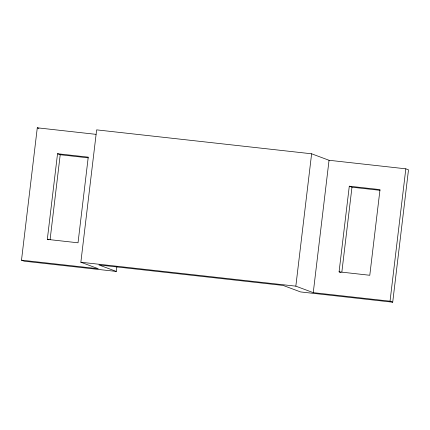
<?xml version="1.0" encoding="UTF-8"?>
<svg xmlns="http://www.w3.org/2000/svg" width="430" height="430" viewBox="0 0 430 430"><rect width="100%" height="100%" fill="white"/><g stroke="black" fill="none" stroke-linecap="round" stroke-linejoin="round"><path stroke-width="0.64" d="M116.869 266.772L116.315 271.432L24.182 261.177L21.5 260.177L37.286 127.807L96.035 134.348M47.322 239.381L57.534 153.73L88.241 157.149L78.029 242.799L47.322 239.381L48.391 239.784M50.079 239.714L60.211 154.73L57.534 153.73M21.5 260.177L98.276 268.723L80.856 262.236L96.637 129.865L311.616 153.79L329.041 160.277L405.818 168.823L408.5 169.823L392.714 302.193L300.581 291.938L283.16 285.45L98.889 264.939L116.315 271.432M392.714 302.193L390.037 301.193L313.255 292.647L295.835 286.16L311.616 153.79M313.255 292.647L329.041 160.277M339.077 271.851L349.289 186.201L380.002 189.619L369.789 275.27L339.077 271.851L340.684 272.453M341.834 272.185L351.971 187.2L349.289 186.201M390.037 301.193L405.818 168.823M60.211 154.73L88.252 157.853M351.971 187.2L380.012 190.318M80.856 262.236L295.835 286.16M37.286 127.807L38.893 128.409"/></g></svg>
